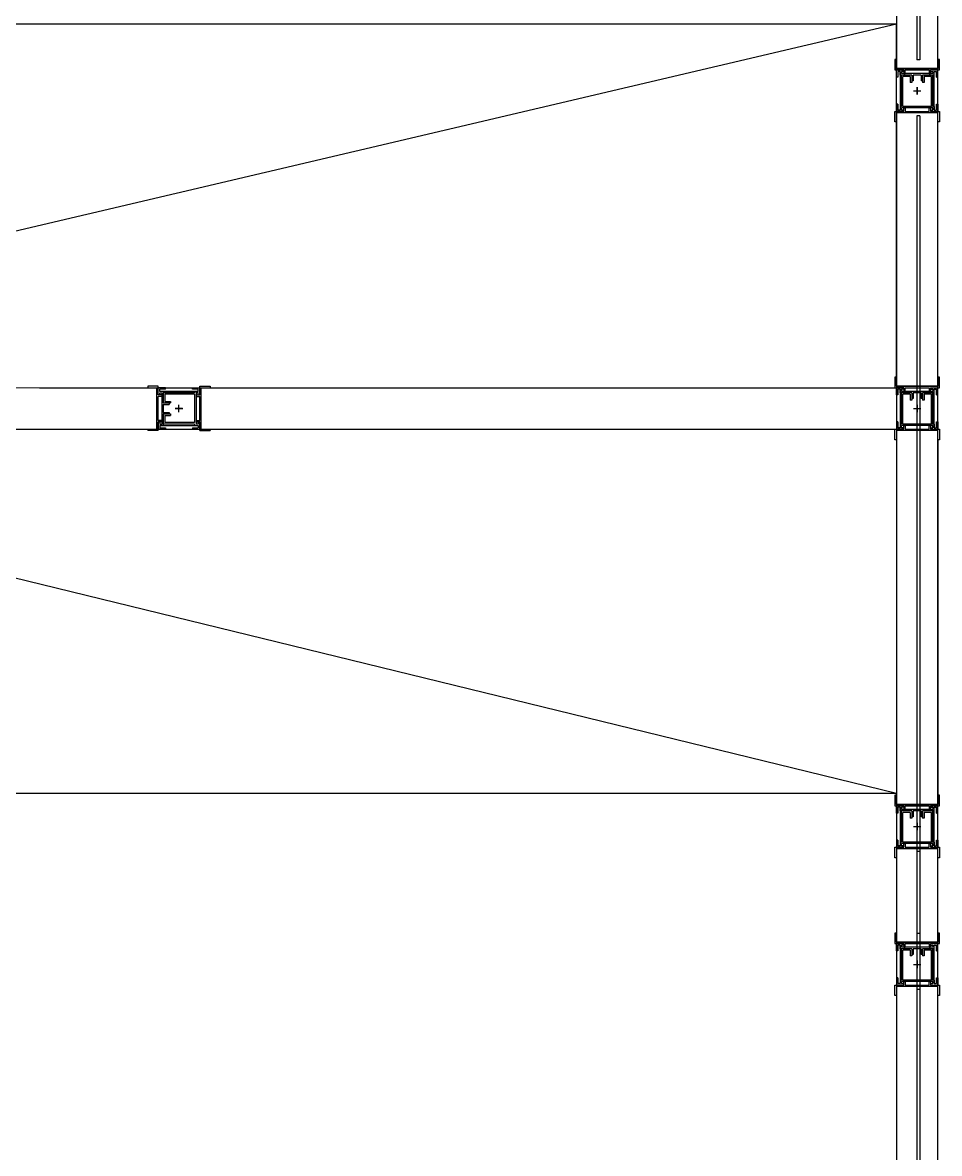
# Model space of a CAD drawing. Header units: centimetres. Extents: x -15 to 273, y 1 to 137.
# Drawn here: x 1.974 to 3.233, y 82.545 to 84.099 of the extents above; entities that cross this region are included whole.
import ezdxf

# ---------------------------------------------------------------- set-up
doc = ezdxf.new("R2010")
doc.units = ezdxf.units.CM
doc.header["$LTSCALE"] = 0.003
doc.header["$MEASUREMENT"] = 0
for name, color, linetype in [('6', 6, 'CONTINUOUS'), ('ALV', 2, 'CONTINUOUS'), ('DIV', 2, 'CONTINUOUS'), ('PL-Áreas-Depto', 2, 'CONTINUOUS'), ('REVISÃO', 6, 'CONTINUOUS')]:
    doc.layers.add(name, color=color, linetype=linetype)
doc.layers.get('REVISÃO').off()

# ---------------------------------------------------------------- blocks, each defined once
blk = doc.blocks.new('div c mtt')
at = {"layer": 'DIV'}
for p, q in [((-0.0185, 1.2285), (-0.0285, 1.2285)), ((-0.0285, 1.2185), (-0.0285, 1.2285)), ((-0.0185, 1.2285), (-0.0185, 1.2265)), ((0.0185, 1.2265), (0.0185, 1.2285)), ((0.0185, 1.2285), (0.0285, 1.2285)), ((0.0285, 1.2185), (0.0285, 1.2285)), ((-0.0265, 1.2185), (-0.0285, 1.2185)), ((-0.0235, 1.2265), (-0.0265, 1.2265)), ((-0.0265, 1.2265), (-0.0265, 1.2185)), ((-0.0235, 1.2265), (-0.0235, 1.1735)), ((-0.0235, 1.2215), (-0.0235, 1.2265)), ((-0.0075, 1.2215), (-0.0235, 1.2215)), ((-0.0215, 1.2265), (-0.0215, 1.2235)), ((-0.0185, 1.2265), (-0.0215, 1.2265)), ((0.0215, 1.2235), (-0.0215, 1.2235)), ((-0.0215, 1.1785), (-0.0215, 1.2215)), ((-0.0095, 1.2195), (-0.0195, 1.2195)), ((-0.0195, 1.1785), (-0.0195, 1.2195)), ((-0.0095, 1.2195), (-0.0095, 1.2115)), ((-0.0075, 1.2215), (-0.0075, 1.2115)), ((-0.0055, 1.2135), (-0.0075, 1.2135)), ((-0.0055, 1.2215), (-0.0055, 1.2135)), ((0.0055, 1.2215), (-0.0055, 1.2215)), ((0.0055, 1.2215), (0.0055, 1.2135)), ((0.0075, 1.2135), (0.0055, 1.2135)), ((0.0075, 1.2215), (0.0075, 1.2115)), ((0.0235, 1.2215), (0.0075, 1.2215)), ((0.0095, 1.2195), (0.0095, 1.2115)), ((0.0195, 1.2195), (0.0095, 1.2195)), ((0.0185, 1.2265), (0.0215, 1.2265)), ((0.0195, 1.1785), (0.0195, 1.2195)), ((0.0215, 1.2265), (0.0215, 1.2235)), ((0.0215, 1.1785), (0.0215, 1.2215)), ((0.0235, 1.1735), (0.0235, 1.2265)), ((0.0235, 1.2265), (0.0265, 1.2265)), ((0.0235, 1.2215), (0.0235, 1.2265)), ((0.0265, 1.2185), (0.0265, 1.2265)), ((0.0265, 1.2185), (0.0285, 1.2185)), ((-0.0075, 1.2115), (-0.0095, 1.2115)), ((-0.0051, 1.2), (0.0051, 1.2)), ((-0.0049, 1.2), (0.0049, 1.2)), ((0, 1.1949), (0, 1.2051)), ((0, 1.1951), (0, 1.2049)), ((0.0095, 1.2115), (0.0075, 1.2115)), ((-0.0285, 1.1815), (-0.0285, 1.1715)), ((-0.0265, 1.1815), (-0.0285, 1.1815)), ((-0.0265, 1.1815), (-0.0265, 1.1735)), ((0.0265, 1.1815), (0.0285, 1.1815)), ((0.0265, 1.1735), (0.0265, 1.1815)), ((0.0285, 1.1815), (0.0285, 1.1715)), ((-0.0305, 1.1571, 1.35), (-0.0305, 1.1715, 1.35)), ((-0.0305, 1.1715, 1.35), (-0.0185, 1.1715, 1.35)), ((-0.0185, 1.1715), (-0.0285, 1.1715)), ((0.0285, 1.1695, 1.35), (-0.0285, 1.1695, 1.35)), ((-0.0285, 1.1695, 1.35), (-0.0285, 1.1571, 1.35)), ((0.0285, 1.1695, 1.35), (-0.0285, 1.1695, 1.35)), ((-0.0285, 1.1695, 1.35), (-0.0285, 0.0305, 1.35)), ((-0.0235, 1.1735), (-0.0265, 1.1735)), ((-0.0215, 1.1785), (-0.0235, 1.1785)), ((-0.0235, 1.1785), (-0.0235, 1.1735)), ((-0.0215, 1.1735), (-0.0215, 1.1765)), ((0.0215, 1.1765), (-0.0215, 1.1765)), ((-0.0185, 1.1735), (-0.0215, 1.1735)), ((0.0195, 1.1785), (-0.0195, 1.1785)), ((-0.0185, 1.1715, 1.35), (-0.0185, 1.1765, 1.35)), ((-0.0185, 1.1765, 1.35), (-0.0165, 1.1765, 1.35)), ((-0.0185, 1.1715), (-0.0185, 1.1735)), ((-0.0165, 1.1765, 1.35), (-0.0165, 1.1715, 1.35)), ((-0.0165, 1.1715, 1.35), (0.0165, 1.1715, 1.35)), ((0.0165, 1.1715, 1.35), (0.0165, 1.1765, 1.35)), ((0.0165, 1.1765, 1.35), (0.0185, 1.1765, 1.35)), ((0.0185, 1.1765, 1.35), (0.0185, 1.1715, 1.35)), ((0.0185, 1.1735), (0.0185, 1.1715)), ((0.0185, 1.1735), (0.0215, 1.1735)), ((0.0185, 1.1715, 1.35), (0.0305, 1.1715, 1.35)), ((0.0185, 1.1715), (0.0285, 1.1715)), ((0.0235, 1.1785), (0.0215, 1.1785)), ((0.0215, 1.1735), (0.0215, 1.1765)), ((0.0235, 1.1785), (0.0235, 1.1735)), ((0.0235, 1.1735), (0.0265, 1.1735)), ((0.0285, 1.1571, 1.35), (0.0285, 1.1695, 1.35)), ((0.0285, 0.0305, 1.35), (0.0285, 1.1695, 1.35)), ((0.0305, 1.1715, 1.35), (0.0305, 1.1571, 1.35)), ((-0.0285, 1.1571, 1.35), (-0.0305, 1.1571, 1.35)), ((0.0305, 1.1571, 1.35), (0.0285, 1.1571, 1.35)), ((-0.0285, 0.0429, 1.35), (-0.0305, 0.0429, 1.35)), ((-0.0305, 0.0429, 1.35), (-0.0305, 0.0285, 1.35)), ((-0.0285, 0.0305, 1.35), (-0.0285, 0.0429, 1.35)), ((0.0305, 0.0429, 1.35), (0.0285, 0.0429, 1.35)), ((0.0285, 0.0429, 1.35), (0.0285, 0.0305, 1.35)), ((0.0305, 0.0285, 1.35), (0.0305, 0.0429, 1.35)), ((-0.0305, 0.0285, 1.35), (-0.0185, 0.0285, 1.35)), ((0.0285, 0.0305, 1.35), (-0.0285, 0.0305, 1.35)), ((-0.0285, 0.0305, 1.35), (0.0285, 0.0305, 1.35)), ((-0.0185, 0.0285), (-0.0285, 0.0285)), ((-0.0285, 0.0185), (-0.0285, 0.0285)), ((-0.0265, 0.0185), (-0.0285, 0.0185)), ((-0.0235, 0.0265), (-0.0265, 0.0265)), ((-0.0265, 0.0265), (-0.0265, 0.0185)), ((-0.0235, 0.0265), (-0.0235, -0.0265)), ((-0.0235, 0.0215), (-0.0235, 0.0265)), ((-0.0075, 0.0215), (-0.0235, 0.0215)), ((-0.0215, 0.0265), (-0.0215, 0.0235)), ((-0.0185, 0.0265), (-0.0215, 0.0265)), ((0.0215, 0.0235), (-0.0215, 0.0235)), ((-0.0215, -0.0215), (-0.0215, 0.0215)), ((-0.0095, 0.0195), (-0.0195, 0.0195)), ((-0.0195, -0.0215), (-0.0195, 0.0195)), ((-0.0185, 0.0285, 1.35), (-0.0185, 0.0235, 1.35)), ((-0.0185, 0.0285), (-0.0185, 0.0265)), ((-0.0185, 0.0235, 1.35), (-0.0165, 0.0235, 1.35)), ((-0.0165, 0.0235, 1.35), (-0.0165, 0.0285, 1.35)), ((-0.0165, 0.0285, 1.35), (0.0165, 0.0285, 1.35)), ((-0.0095, 0.0195), (-0.0095, 0.0115)), ((-0.0075, 0.0215), (-0.0075, 0.0115)), ((-0.0055, 0.0215), (-0.0055, 0.0135)), ((0.0055, 0.0215), (-0.0055, 0.0215)), ((0.0055, 0.0215), (0.0055, 0.0135)), ((0.0075, 0.0215), (0.0075, 0.0115)), ((0.0235, 0.0215), (0.0075, 0.0215)), ((0.0095, 0.0195), (0.0095, 0.0115)), ((0.0195, 0.0195), (0.0095, 0.0195)), ((0.0165, 0.0285, 1.35), (0.0165, 0.0235, 1.35)), ((0.0165, 0.0235, 1.35), (0.0185, 0.0235, 1.35)), ((0.0185, 0.0235, 1.35), (0.0185, 0.0285, 1.35)), ((0.0185, 0.0285, 1.35), (0.0305, 0.0285, 1.35)), ((0.0185, 0.0265), (0.0185, 0.0285)), ((0.0185, 0.0285), (0.0285, 0.0285)), ((0.0185, 0.0265), (0.0215, 0.0265)), ((0.0195, -0.0215), (0.0195, 0.0195)), ((0.0215, 0.0265), (0.0215, 0.0235)), ((0.0215, -0.0215), (0.0215, 0.0215)), ((0.0235, -0.0265), (0.0235, 0.0265)), ((0.0235, 0.0265), (0.0265, 0.0265)), ((0.0235, 0.0215), (0.0235, 0.0265)), ((0.0265, 0.0185), (0.0265, 0.0265)), ((0.0265, 0.0185), (0.0285, 0.0185)), ((0.0285, 0.0185), (0.0285, 0.0285)), ((-0.0075, 0.0115), (-0.0095, 0.0115)), ((-0.0055, 0.0135), (-0.0075, 0.0135)), ((-0.0049, 0), (0.0049, 0)), ((0, -0.0051), (0, 0.0051)), ((0, 0.0051), (0, -0.0051)), ((0, -0.0049), (0, 0.0049)), ((0.0075, 0.0135), (0.0055, 0.0135)), ((0.0095, 0.0115), (0.0075, 0.0115)), ((-0.0051, 0), (0.0051, 0)), ((-0.0051, 0), (0.0051, 0)), ((-0.0305, -0.0429, 1.35), (-0.0305, -0.0285, 1.35)), ((-0.0305, -0.0285, 1.35), (-0.0185, -0.0285, 1.35)), ((-0.0285, -0.0185), (-0.0285, -0.0285)), ((-0.0265, -0.0185), (-0.0285, -0.0185)), ((-0.0185, -0.0285), (-0.0285, -0.0285)), ((0.0285, -0.0305, 1.35), (-0.0285, -0.0305, 1.35)), ((-0.0285, -0.0305, 1.35), (-0.0285, -0.0429, 1.35)), ((0.0285, -0.0305, 1.35), (-0.0285, -0.0305, 1.35)), ((-0.0265, -0.0185), (-0.0265, -0.0265)), ((-0.0235, -0.0265), (-0.0265, -0.0265)), ((-0.0215, -0.0215), (-0.0235, -0.0215)), ((-0.0235, -0.0215), (-0.0235, -0.0265)), ((-0.0215, -0.0265), (-0.0215, -0.0235)), ((0.0215, -0.0235), (-0.0215, -0.0235)), ((-0.0185, -0.0265), (-0.0215, -0.0265)), ((0.0195, -0.0215), (-0.0195, -0.0215)), ((-0.0185, -0.0285, 1.35), (-0.0185, -0.0235, 1.35)), ((-0.0185, -0.0235, 1.35), (-0.0165, -0.0235, 1.35)), ((-0.0185, -0.0285), (-0.0185, -0.0265)), ((-0.0165, -0.0235, 1.35), (-0.0165, -0.0285, 1.35)), ((-0.0165, -0.0285, 1.35), (0.0165, -0.0285, 1.35)), ((0.0165, -0.0285, 1.35), (0.0165, -0.0235, 1.35)), ((0.0165, -0.0235, 1.35), (0.0185, -0.0235, 1.35)), ((0.0185, -0.0235, 1.35), (0.0185, -0.0285, 1.35)), ((0.0185, -0.0265), (0.0185, -0.0285)), ((0.0185, -0.0265), (0.0215, -0.0265)), ((0.0185, -0.0285, 1.35), (0.0305, -0.0285, 1.35)), ((0.0185, -0.0285), (0.0285, -0.0285)), ((0.0235, -0.0215), (0.0215, -0.0215)), ((0.0215, -0.0265), (0.0215, -0.0235)), ((0.0235, -0.0215), (0.0235, -0.0265)), ((0.0235, -0.0265), (0.0265, -0.0265)), ((0.0265, -0.0185), (0.0285, -0.0185)), ((0.0265, -0.0265), (0.0265, -0.0185)), ((0.0285, -0.0185), (0.0285, -0.0285)), ((0.0285, -0.0429, 1.35), (0.0285, -0.0305, 1.35)), ((0.0305, -0.0285, 1.35), (0.0305, -0.0429, 1.35)), ((-0.0285, -0.0429, 1.35), (-0.0305, -0.0429, 1.35)), ((0.0305, -0.0429, 1.35), (0.0285, -0.0429, 1.35))]:
    blk.add_line(p, q, dxfattribs=at)
at = {"layer": 'DIV', "color": 1}
for p, q in [((-0.0005, 1.1655, 1.35), (-0.0005, 0.0425, 1.35)), ((0.0035, 1.1655, 1.35), (-0.0005, 1.1655, 1.35)), ((0.0035, 1.1655, 1.35), (0.0035, 0.0425, 1.35)), ((0.0035, 0.0425, 1.35), (-0.0005, 0.0425, 1.35))]:
    blk.add_line(p, q, dxfattribs=at)

msp = doc.modelspace()

# ---------------------------------------------------------------- linework, layer by layer
at = {"layer": 'ALV', "ltscale": 10}
for p, q in [((3.231, 83.6115, -3.8736), (3.2309, 84.1124, 2.4979)), ((1.1345, 83.6176, 0.0057), (3.1739, 84.0971, 1.35)), ((3.1739, 83.6115, -3.8736), (3.1739, 84.0971, 2.3032)), ((1.1287, 83.5401, 0.3), (3.1739, 83.0401, 1.35)), ((3.1739, 83.5257, -3.8736), (3.1739, 83.0401, 2.3032)), ((3.231, 83.5257, -3.8736), (3.2309, 83.0248, 2.4979))]:
    msp.add_line(p, q, dxfattribs=at)
at = {"layer": 'DIV'}
for p, q in [((1.1325, 84.0971, 0.0057), (3.1739, 84.0971, 1.35)), ((3.1739, 83.6115, -1.5), (3.1719, 83.6115, -1.5)), ((3.1719, 83.6115, -1.5), (3.1719, 83.5971, -1.5)), ((3.1739, 83.5991, -1.5), (3.1739, 83.6115, -1.5)), ((3.2329, 83.6115, -1.5), (3.2309, 83.6115, -1.5)), ((3.2309, 83.6115, -1.5), (3.2309, 83.5991, -1.5)), ((3.2329, 83.5971, -1.5), (3.2329, 83.6115, -1.5)), ((1.0735, 83.5981, 0.0057), (2.1578, 83.5971, -2.9112)), ((1.9966, 83.5971, -2.85), (3.1739, 83.5971, 1.35)), ((2.1454, 83.5991, -2.85), (2.1454, 83.5971, -2.85)), ((2.1598, 83.5991, -2.85), (2.1454, 83.5991, -2.85)), ((2.1578, 83.5401, -2.85), (2.1578, 83.5971, -2.85)), ((2.1598, 83.5871, -2.85), (2.1598, 83.5991, -2.85)), ((2.1698, 83.5971, -2.85), (2.1598, 83.5971, -2.85)), ((2.1598, 83.5871, -2.85), (2.1598, 83.5971, -2.85)), ((2.1618, 83.5921, -2.85), (2.1618, 83.5951, -2.85)), ((2.1698, 83.5951, -2.85), (2.1618, 83.5951, -2.85)), ((2.1698, 83.5951, -2.85), (2.1698, 83.5971, -2.85)), ((2.2068, 83.5971, -2.85), (2.2168, 83.5971, -2.85)), ((2.2068, 83.5951, -2.85), (2.2068, 83.5971, -2.85)), ((2.2148, 83.5951, -2.85), (2.2068, 83.5951, -2.85)), ((2.2148, 83.5921, -2.85), (2.2148, 83.5951, -2.85)), ((2.2168, 83.5991, -2.85), (2.2312, 83.5991, -2.85)), ((2.2168, 83.5871, -2.85), (2.2168, 83.5991, -2.85)), ((2.2168, 83.5871, -2.85), (2.2168, 83.5971, -2.85)), ((2.2188, 83.5401, -2.85), (2.2188, 83.5971, -2.85)), ((2.2312, 83.5991, -2.85), (2.2312, 83.5971, -2.85)), ((3.1719, 83.5971, -1.5), (3.1839, 83.5971, -1.5)), ((3.2309, 83.5991, -1.5), (3.1739, 83.5991, -1.5)), ((3.1739, 83.5991, -1.5), (3.2309, 83.5991, -1.5)), ((3.1839, 83.5971, -2.85), (3.1739, 83.5971, -2.85)), ((3.1739, 83.5871, -2.85), (3.1739, 83.5971, -2.85)), ((3.1789, 83.5951, -2.85), (3.1759, 83.5951, -2.85)), ((3.1759, 83.5951, -2.85), (3.1759, 83.5871, -2.85)), ((3.1789, 83.5951, -2.85), (3.1789, 83.5421, -2.85)), ((3.1789, 83.5901, -2.85), (3.1789, 83.5951, -2.85)), ((3.1809, 83.5951, -2.85), (3.1809, 83.5921, -2.85)), ((3.1839, 83.5951, -2.85), (3.1809, 83.5951, -2.85)), ((3.1839, 83.5971, -1.5), (3.1839, 83.5921, -1.5)), ((3.1839, 83.5971, -2.85), (3.1839, 83.5951, -2.85)), ((3.1859, 83.5921, -1.5), (3.1859, 83.5971, -1.5)), ((3.1859, 83.5971, -1.5), (3.2189, 83.5971, -1.5)), ((3.2189, 83.5971, -1.5), (3.2189, 83.5921, -1.5)), ((3.2209, 83.5921, -1.5), (3.2209, 83.5971, -1.5)), ((3.2209, 83.5971, -1.5), (3.2329, 83.5971, -1.5)), ((3.2209, 83.5951, -2.85), (3.2209, 83.5971, -2.85)), ((3.2209, 83.5971, -2.85), (3.2309, 83.5971, -2.85)), ((3.2209, 83.5951, -2.85), (3.2239, 83.5951, -2.85)), ((3.2239, 83.5951, -2.85), (3.2239, 83.5921, -2.85)), ((3.2259, 83.5421, -2.85), (3.2259, 83.5951, -2.85)), ((3.2259, 83.5951, -2.85), (3.2289, 83.5951, -2.85)), ((3.2259, 83.5901, -2.85), (3.2259, 83.5951, -2.85)), ((3.2289, 83.5871, -2.85), (3.2289, 83.5951, -2.85)), ((3.2309, 83.5871, -2.85), (3.2309, 83.5971, -2.85)), ((2.1618, 83.5871, -2.85), (2.1598, 83.5871, -2.85)), ((2.1648, 83.5871, -2.85), (2.1598, 83.5871, -2.85)), ((2.1648, 83.5851, -2.85), (2.1598, 83.5851, -2.85)), ((2.1598, 83.5521, -2.85), (2.1598, 83.5851, -2.85)), ((2.2148, 83.5921, -2.85), (2.1618, 83.5921, -2.85)), ((2.1668, 83.5921, -2.85), (2.1618, 83.5921, -2.85)), ((2.1618, 83.5901, -2.85), (2.1648, 83.5901, -2.85)), ((2.1618, 83.5871, -2.85), (2.1618, 83.5901, -2.85)), ((2.1648, 83.5901, -2.85), (2.1648, 83.5471, -2.85)), ((2.1648, 83.5871, -2.85), (2.1648, 83.5851, -2.85)), ((2.1668, 83.5921, -2.85), (2.1668, 83.5761, -2.85)), ((2.2098, 83.5901, -2.85), (2.1668, 83.5901, -2.85)), ((2.2098, 83.5881, -2.85), (2.1688, 83.5881, -2.85)), ((2.1688, 83.5881, -2.85), (2.1688, 83.5781, -2.85)), ((2.2098, 83.5921, -2.85), (2.2098, 83.5901, -2.85)), ((2.2098, 83.5921, -2.85), (2.2148, 83.5921, -2.85)), ((2.2098, 83.5881, -2.85), (2.2098, 83.5491, -2.85)), ((2.2148, 83.5901, -2.85), (2.2118, 83.5901, -2.85)), ((2.2118, 83.5901, -2.85), (2.2118, 83.5471, -2.85)), ((2.2118, 83.5871, -2.85), (2.2168, 83.5871, -2.85)), ((2.2118, 83.5871, -2.85), (2.2118, 83.5851, -2.85)), ((2.2118, 83.5851, -2.85), (2.2168, 83.5851, -2.85)), ((2.2148, 83.5871, -2.85), (2.2148, 83.5901, -2.85)), ((2.2148, 83.5871, -2.85), (2.2168, 83.5871, -2.85)), ((2.2168, 83.5521, -2.85), (2.2168, 83.5851, -2.85)), ((3.1759, 83.5871, -2.85), (3.1739, 83.5871, -2.85)), ((3.1949, 83.5901, -2.85), (3.1789, 83.5901, -2.85)), ((3.2239, 83.5921, -2.85), (3.1809, 83.5921, -2.85)), ((3.1809, 83.5471, -2.85), (3.1809, 83.5901, -2.85)), ((3.1929, 83.5881, -2.85), (3.1829, 83.5881, -2.85)), ((3.1829, 83.5471, -2.85), (3.1829, 83.5881, -2.85)), ((3.1839, 83.5921, -1.5), (3.1859, 83.5921, -1.5)), ((3.1929, 83.5881, -2.85), (3.1929, 83.5801, -2.85)), ((3.1949, 83.5801, -2.85), (3.1929, 83.5801, -2.85)), ((3.1949, 83.5901, -2.85), (3.1949, 83.5801, -2.85)), ((3.1969, 83.5821, -2.85), (3.1949, 83.5821, -2.85)), ((3.1969, 83.5901, -2.85), (3.1969, 83.5821, -2.85)), ((3.2079, 83.5901, -2.85), (3.1969, 83.5901, -2.85)), ((3.2079, 83.5901, -2.85), (3.2079, 83.5821, -2.85)), ((3.2099, 83.5821, -2.85), (3.2079, 83.5821, -2.85)), ((3.2099, 83.5901, -2.85), (3.2099, 83.5801, -2.85)), ((3.2259, 83.5901, -2.85), (3.2099, 83.5901, -2.85)), ((3.2119, 83.5801, -2.85), (3.2099, 83.5801, -2.85)), ((3.2119, 83.5881, -2.85), (3.2119, 83.5801, -2.85)), ((3.2219, 83.5881, -2.85), (3.2119, 83.5881, -2.85)), ((3.2189, 83.5921, -1.5), (3.2209, 83.5921, -1.5)), ((3.2219, 83.5471, -2.85), (3.2219, 83.5881, -2.85)), ((3.2239, 83.5471, -2.85), (3.2239, 83.5901, -2.85)), ((3.2289, 83.5871, -2.85), (3.2309, 83.5871, -2.85)), ((2.1668, 83.5761, -2.85), (2.1768, 83.5761, -2.85)), ((2.1668, 83.5741, -2.85), (2.1748, 83.5741, -2.85)), ((2.1668, 83.5741, -2.85), (2.1668, 83.5631, -2.85)), ((2.1688, 83.5781, -2.85), (2.1768, 83.5781, -2.85)), ((2.1748, 83.5761, -2.85), (2.1748, 83.5741, -2.85)), ((2.1768, 83.5781, -2.85), (2.1768, 83.5761, -2.85)), ((2.1832, 83.5686, -2.85), (2.1934, 83.5686, -2.85)), ((2.1832, 83.5686, -2.85), (2.1934, 83.5686, -2.85)), ((2.1932, 83.5686, -2.85), (2.1833, 83.5686, -2.85)), ((2.1883, 83.5635, -2.85), (2.1883, 83.5737, -2.85)), ((2.1883, 83.5635, -2.85), (2.1883, 83.5737, -2.85)), ((2.1883, 83.5637, -2.85), (2.1883, 83.5736, -2.85)), ((3.1973, 83.5686, -2.85), (3.2075, 83.5686, -2.85)), ((3.1973, 83.5686, -2.85), (3.2075, 83.5686, -2.85)), ((3.1975, 83.5686, -2.85), (3.2074, 83.5686, -2.85)), ((3.2024, 83.5635, -2.85), (3.2024, 83.5737, -2.85)), ((3.2024, 83.5737, -2.85), (3.2024, 83.5635, -2.85)), ((3.2024, 83.5637, -2.85), (3.2024, 83.5736, -2.85)), ((2.1648, 83.5521, -2.85), (2.1598, 83.5521, -2.85)), ((2.1598, 83.5501, -2.85), (2.1618, 83.5501, -2.85)), ((2.1598, 83.5501, -2.85), (2.1598, 83.5401, -2.85)), ((2.1648, 83.5501, -2.85), (2.1598, 83.5501, -2.85)), ((2.1598, 83.5381, -2.85), (2.1598, 83.5501, -2.85)), ((2.1618, 83.5501, -2.85), (2.1618, 83.5471, -2.85)), ((2.1648, 83.5521, -2.85), (2.1648, 83.5501, -2.85)), ((2.1668, 83.5631, -2.85), (2.1748, 83.5631, -2.85)), ((2.1668, 83.5611, -2.85), (2.1768, 83.5611, -2.85)), ((2.1668, 83.5611, -2.85), (2.1668, 83.5451, -2.85)), ((2.1688, 83.5591, -2.85), (2.1768, 83.5591, -2.85)), ((2.1688, 83.5591, -2.85), (2.1688, 83.5491, -2.85)), ((2.2098, 83.5491, -2.85), (2.1688, 83.5491, -2.85)), ((2.1748, 83.5631, -2.85), (2.1748, 83.5611, -2.85)), ((2.1768, 83.5611, -2.85), (2.1768, 83.5591, -2.85)), ((2.2118, 83.5521, -2.85), (2.2168, 83.5521, -2.85)), ((2.2118, 83.5521, -2.85), (2.2118, 83.5501, -2.85)), ((2.2118, 83.5501, -2.85), (2.2168, 83.5501, -2.85)), ((2.2168, 83.5501, -2.85), (2.2148, 83.5501, -2.85)), ((2.2148, 83.5501, -2.85), (2.2148, 83.5471, -2.85)), ((2.2168, 83.5381, -2.85), (2.2168, 83.5501, -2.85)), ((2.2168, 83.5501, -2.85), (2.2168, 83.5401, -2.85)), ((3.1739, 83.5501, -2.85), (3.1739, 83.5401, -2.85)), ((3.1759, 83.5501, -2.85), (3.1739, 83.5501, -2.85)), ((3.1759, 83.5501, -2.85), (3.1759, 83.5421, -2.85)), ((3.2289, 83.5501, -2.85), (3.2309, 83.5501, -2.85)), ((3.2289, 83.5421, -2.85), (3.2289, 83.5501, -2.85)), ((3.2309, 83.5501, -2.85), (3.2309, 83.5401, -2.85)), ((1.0735, 83.5411, 0.0057), (2.1578, 83.5401, -2.9112)), ((1.9966, 83.5401, -2.85), (3.1739, 83.5401, 1.35)), ((2.1454, 83.5401, -2.85), (2.1454, 83.5381, -2.85)), ((2.1598, 83.5381, -2.85), (2.1454, 83.5381, -2.85)), ((2.1698, 83.5401, -2.85), (2.1598, 83.5401, -2.85)), ((2.1618, 83.5471, -2.85), (2.1648, 83.5471, -2.85)), ((2.1618, 83.5451, -2.85), (2.2148, 83.5451, -2.85)), ((2.1668, 83.5451, -2.85), (2.1618, 83.5451, -2.85)), ((2.1618, 83.5451, -2.85), (2.1618, 83.5421, -2.85)), ((2.1618, 83.5421, -2.85), (2.1698, 83.5421, -2.85)), ((2.2098, 83.5471, -2.85), (2.1668, 83.5471, -2.85)), ((2.1698, 83.5421, -2.85), (2.1698, 83.5401, -2.85)), ((2.2068, 83.5421, -2.85), (2.2068, 83.5401, -2.85)), ((2.2068, 83.5421, -2.85), (2.2148, 83.5421, -2.85)), ((2.2068, 83.5401, -2.85), (2.2168, 83.5401, -2.85)), ((2.2098, 83.5471, -2.85), (2.2098, 83.5451, -2.85)), ((2.2098, 83.5451, -2.85), (2.2148, 83.5451, -2.85)), ((2.2148, 83.5471, -2.85), (2.2118, 83.5471, -2.85)), ((2.2148, 83.5451, -2.85), (2.2148, 83.5421, -2.85)), ((2.2168, 83.5381, -2.85), (2.2312, 83.5381, -2.85)), ((2.2312, 83.5401, -2.85), (2.2312, 83.5381, -2.85)), ((3.1719, 83.5257, -1.5), (3.1719, 83.5401, -1.5)), ((3.1719, 83.5401, -1.5), (3.1839, 83.5401, -1.5)), ((3.1839, 83.5401, -2.85), (3.1739, 83.5401, -2.85)), ((3.2309, 83.5381, -1.5), (3.1739, 83.5381, -1.5)), ((3.1739, 83.5381, -1.5), (3.1739, 83.5257, -1.5)), ((3.2309, 83.5381, -1.5), (3.1739, 83.5381, -1.5)), ((3.1789, 83.5421, -2.85), (3.1759, 83.5421, -2.85)), ((3.1809, 83.5471, -2.85), (3.1789, 83.5471, -2.85)), ((3.1789, 83.5471, -2.85), (3.1789, 83.5421, -2.85)), ((3.1809, 83.5421, -2.85), (3.1809, 83.5451, -2.85)), ((3.2239, 83.5451, -2.85), (3.1809, 83.5451, -2.85)), ((3.1839, 83.5421, -2.85), (3.1809, 83.5421, -2.85)), ((3.2219, 83.5471, -2.85), (3.1829, 83.5471, -2.85)), ((3.1839, 83.5401, -1.5), (3.1839, 83.5451, -1.5)), ((3.1839, 83.5451, -1.5), (3.1859, 83.5451, -1.5)), ((3.1839, 83.5401, -2.85), (3.1839, 83.5421, -2.85)), ((3.1859, 83.5451, -1.5), (3.1859, 83.5401, -1.5)), ((3.1859, 83.5401, -1.5), (3.2189, 83.5401, -1.5)), ((3.2189, 83.5401, -1.5), (3.2189, 83.5451, -1.5)), ((3.2189, 83.5451, -1.5), (3.2209, 83.5451, -1.5)), ((3.2209, 83.5451, -1.5), (3.2209, 83.5401, -1.5)), ((3.2209, 83.5421, -2.85), (3.2209, 83.5401, -2.85)), ((3.2209, 83.5421, -2.85), (3.2239, 83.5421, -2.85)), ((3.2209, 83.5401, -1.5), (3.2329, 83.5401, -1.5)), ((3.2209, 83.5401, -2.85), (3.2309, 83.5401, -2.85)), ((3.2259, 83.5471, -2.85), (3.2239, 83.5471, -2.85)), ((3.2239, 83.5421, -2.85), (3.2239, 83.5451, -2.85)), ((3.2259, 83.5471, -2.85), (3.2259, 83.5421, -2.85)), ((3.2259, 83.5421, -2.85), (3.2289, 83.5421, -2.85)), ((3.2309, 83.5257, -1.5), (3.2309, 83.5381, -1.5)), ((3.2329, 83.5401, -1.5), (3.2329, 83.5257, -1.5)), ((3.1739, 83.5257, -1.5), (3.1719, 83.5257, -1.5)), ((3.2329, 83.5257, -1.5), (3.2309, 83.5257, -1.5)), ((1.1287, 83.0401, -1.0305), (3.1739, 83.0401, 1.35)), ((3.1739, 83.0372, -1.5), (3.1719, 83.0372, -1.5)), ((3.1719, 83.0372, -1.5), (3.1719, 83.0228, -1.5)), ((3.1739, 83.0248, -1.5), (3.1739, 83.0372, -1.5)), ((3.2329, 83.0372, -1.5), (3.2309, 83.0372, -1.5)), ((3.2309, 83.0372, -1.5), (3.2309, 83.0248, -1.5)), ((3.2329, 83.0228, -1.5), (3.2329, 83.0372, -1.5)), ((3.1719, 83.0228, -1.5), (3.1839, 83.0228, -1.5)), ((3.2309, 83.0248, -1.5), (3.1739, 83.0248, -1.5)), ((3.1739, 83.0248, -1.5), (3.2309, 83.0248, -1.5)), ((3.1839, 83.0228, -2.85), (3.1739, 83.0228, -2.85)), ((3.1739, 83.0128, -2.85), (3.1739, 83.0228, -2.85)), ((3.1789, 83.0208, -2.85), (3.1759, 83.0208, -2.85)), ((3.1759, 83.0208, -2.85), (3.1759, 83.0128, -2.85)), ((3.1789, 83.0208, -2.85), (3.1789, 82.9678, -2.85)), ((3.1789, 83.0158, -2.85), (3.1789, 83.0208, -2.85)), ((3.1809, 83.0208, -2.85), (3.1809, 83.0178, -2.85)), ((3.1839, 83.0208, -2.85), (3.1809, 83.0208, -2.85)), ((3.1839, 83.0228, -1.5), (3.1839, 83.0178, -1.5)), ((3.1839, 83.0228, -2.85), (3.1839, 83.0208, -2.85)), ((3.1859, 83.0178, -1.5), (3.1859, 83.0228, -1.5)), ((3.1859, 83.0228, -1.5), (3.2189, 83.0228, -1.5)), ((3.2189, 83.0228, -1.5), (3.2189, 83.0178, -1.5)), ((3.2209, 83.0178, -1.5), (3.2209, 83.0228, -1.5)), ((3.2209, 83.0228, -1.5), (3.2329, 83.0228, -1.5)), ((3.2209, 83.0208, -2.85), (3.2209, 83.0228, -2.85)), ((3.2209, 83.0228, -2.85), (3.2309, 83.0228, -2.85)), ((3.2209, 83.0208, -2.85), (3.2239, 83.0208, -2.85)), ((3.2239, 83.0208, -2.85), (3.2239, 83.0178, -2.85)), ((3.2259, 82.9678, -2.85), (3.2259, 83.0208, -2.85)), ((3.2259, 83.0208, -2.85), (3.2289, 83.0208, -2.85)), ((3.2259, 83.0158, -2.85), (3.2259, 83.0208, -2.85)), ((3.2289, 83.0128, -2.85), (3.2289, 83.0208, -2.85)), ((3.2309, 83.0128, -2.85), (3.2309, 83.0228, -2.85)), ((3.1759, 83.0128, -2.85), (3.1739, 83.0128, -2.85)), ((3.1949, 83.0158, -2.85), (3.1789, 83.0158, -2.85)), ((3.2239, 83.0178, -2.85), (3.1809, 83.0178, -2.85)), ((3.1809, 82.9728, -2.85), (3.1809, 83.0158, -2.85)), ((3.1929, 83.0138, -2.85), (3.1829, 83.0138, -2.85)), ((3.1829, 82.9728, -2.85), (3.1829, 83.0138, -2.85)), ((3.1839, 83.0178, -1.5), (3.1859, 83.0178, -1.5)), ((3.1929, 83.0138, -2.85), (3.1929, 83.0058, -2.85)), ((3.1949, 83.0058, -2.85), (3.1929, 83.0058, -2.85)), ((3.1949, 83.0158, -2.85), (3.1949, 83.0058, -2.85)), ((3.1969, 83.0078, -2.85), (3.1949, 83.0078, -2.85)), ((3.1969, 83.0158, -2.85), (3.1969, 83.0078, -2.85)), ((3.2079, 83.0158, -2.85), (3.1969, 83.0158, -2.85)), ((3.2079, 83.0158, -2.85), (3.2079, 83.0078, -2.85)), ((3.2099, 83.0078, -2.85), (3.2079, 83.0078, -2.85)), ((3.2099, 83.0158, -2.85), (3.2099, 83.0058, -2.85)), ((3.2259, 83.0158, -2.85), (3.2099, 83.0158, -2.85)), ((3.2119, 83.0058, -2.85), (3.2099, 83.0058, -2.85)), ((3.2119, 83.0138, -2.85), (3.2119, 83.0058, -2.85)), ((3.2219, 83.0138, -2.85), (3.2119, 83.0138, -2.85)), ((3.2189, 83.0178, -1.5), (3.2209, 83.0178, -1.5)), ((3.2219, 82.9728, -2.85), (3.2219, 83.0138, -2.85)), ((3.2239, 82.9728, -2.85), (3.2239, 83.0158, -2.85)), ((3.2289, 83.0128, -2.85), (3.2309, 83.0128, -2.85)), ((3.1973, 82.9943, -2.85), (3.2075, 82.9943, -2.85)), ((3.1973, 82.9943, -2.85), (3.2075, 82.9943, -2.85)), ((3.1975, 82.9943, -2.85), (3.2074, 82.9943, -2.85)), ((3.2024, 82.9892, -2.85), (3.2024, 82.9994, -2.85)), ((3.2024, 82.9994, -2.85), (3.2024, 82.9892, -2.85)), ((3.2024, 82.9894, -2.85), (3.2024, 82.9993, -2.85)), ((3.1739, 82.9758, -2.85), (3.1739, 82.9658, -2.85)), ((3.1759, 82.9758, -2.85), (3.1739, 82.9758, -2.85)), ((3.1759, 82.9758, -2.85), (3.1759, 82.9678, -2.85)), ((3.2289, 82.9758, -2.85), (3.2309, 82.9758, -2.85)), ((3.2289, 82.9678, -2.85), (3.2289, 82.9758, -2.85)), ((3.2309, 82.9758, -2.85), (3.2309, 82.9658, -2.85)), ((3.1719, 82.9514, -1.5), (3.1719, 82.9658, -1.5)), ((3.1719, 82.9658, -1.5), (3.1839, 82.9658, -1.5)), ((3.1839, 82.9658, -2.85), (3.1739, 82.9658, -2.85)), ((3.2309, 82.9638, -1.5), (3.1739, 82.9638, -1.5)), ((3.1739, 82.9638, -1.5), (3.1739, 82.9514, -1.5)), ((3.2309, 82.9638, -1.5), (3.1739, 82.9638, -1.5)), ((3.1789, 82.9678, -2.85), (3.1759, 82.9678, -2.85)), ((3.1809, 82.9728, -2.85), (3.1789, 82.9728, -2.85)), ((3.1789, 82.9728, -2.85), (3.1789, 82.9678, -2.85)), ((3.1809, 82.9678, -2.85), (3.1809, 82.9708, -2.85)), ((3.2239, 82.9708, -2.85), (3.1809, 82.9708, -2.85)), ((3.1839, 82.9678, -2.85), (3.1809, 82.9678, -2.85)), ((3.2219, 82.9728, -2.85), (3.1829, 82.9728, -2.85)), ((3.1839, 82.9658, -1.5), (3.1839, 82.9708, -1.5)), ((3.1839, 82.9708, -1.5), (3.1859, 82.9708, -1.5)), ((3.1839, 82.9658, -2.85), (3.1839, 82.9678, -2.85)), ((3.1859, 82.9708, -1.5), (3.1859, 82.9658, -1.5)), ((3.1859, 82.9658, -1.5), (3.2189, 82.9658, -1.5)), ((3.2189, 82.9658, -1.5), (3.2189, 82.9708, -1.5)), ((3.2189, 82.9708, -1.5), (3.2209, 82.9708, -1.5)), ((3.2209, 82.9708, -1.5), (3.2209, 82.9658, -1.5)), ((3.2209, 82.9678, -2.85), (3.2209, 82.9658, -2.85)), ((3.2209, 82.9678, -2.85), (3.2239, 82.9678, -2.85)), ((3.2209, 82.9658, -1.5), (3.2329, 82.9658, -1.5)), ((3.2209, 82.9658, -2.85), (3.2309, 82.9658, -2.85)), ((3.2259, 82.9728, -2.85), (3.2239, 82.9728, -2.85)), ((3.2239, 82.9678, -2.85), (3.2239, 82.9708, -2.85)), ((3.2259, 82.9728, -2.85), (3.2259, 82.9678, -2.85)), ((3.2259, 82.9678, -2.85), (3.2289, 82.9678, -2.85)), ((3.2309, 82.9514, -1.5), (3.2309, 82.9638, -1.5)), ((3.2329, 82.9658, -1.5), (3.2329, 82.9514, -1.5)), ((3.1739, 82.9514, -1.5), (3.1719, 82.9514, -1.5)), ((3.2329, 82.9514, -1.5), (3.2309, 82.9514, -1.5))]:
    msp.add_line(p, q, dxfattribs=at)
at = {"layer": 'PL-Áreas-Depto'}
msp.add_lwpolyline([(3.2309, 74.1765), (3.2309, 92.3765), (-4.1732, 92.3765), (-13.3732, 92.3765), (-13.3732, 92.1215), (-13.4132, 92.1215), (-13.4132, 86.4315), (-13.3732, 86.4315), (-13.3732, 86.1215), (-13.4132, 86.1215), (-13.4132, 80.4315), (-13.3732, 80.4315), (-13.3732, 80.1215), (-13.4132, 80.1215), (-13.4132, 74.4315), (-13.3732, 74.4315), (-13.3732, 74.1765)], dxfattribs=at)

# ---------------------------------------------------------------- block references
at = {"layer": '6'}
for p in [(3.2024, 84.005), (3.2024, 82.805), (3.2024, 81.605)]:
    msp.add_blockref('div c mtt', p, dxfattribs=at)
at = {"layer": 'REVISÃO'}
msp.add_blockref('div c mtt', (3.2024, 81.7943, -2.85), dxfattribs=at)

doc.saveas('drawing.dxf')
